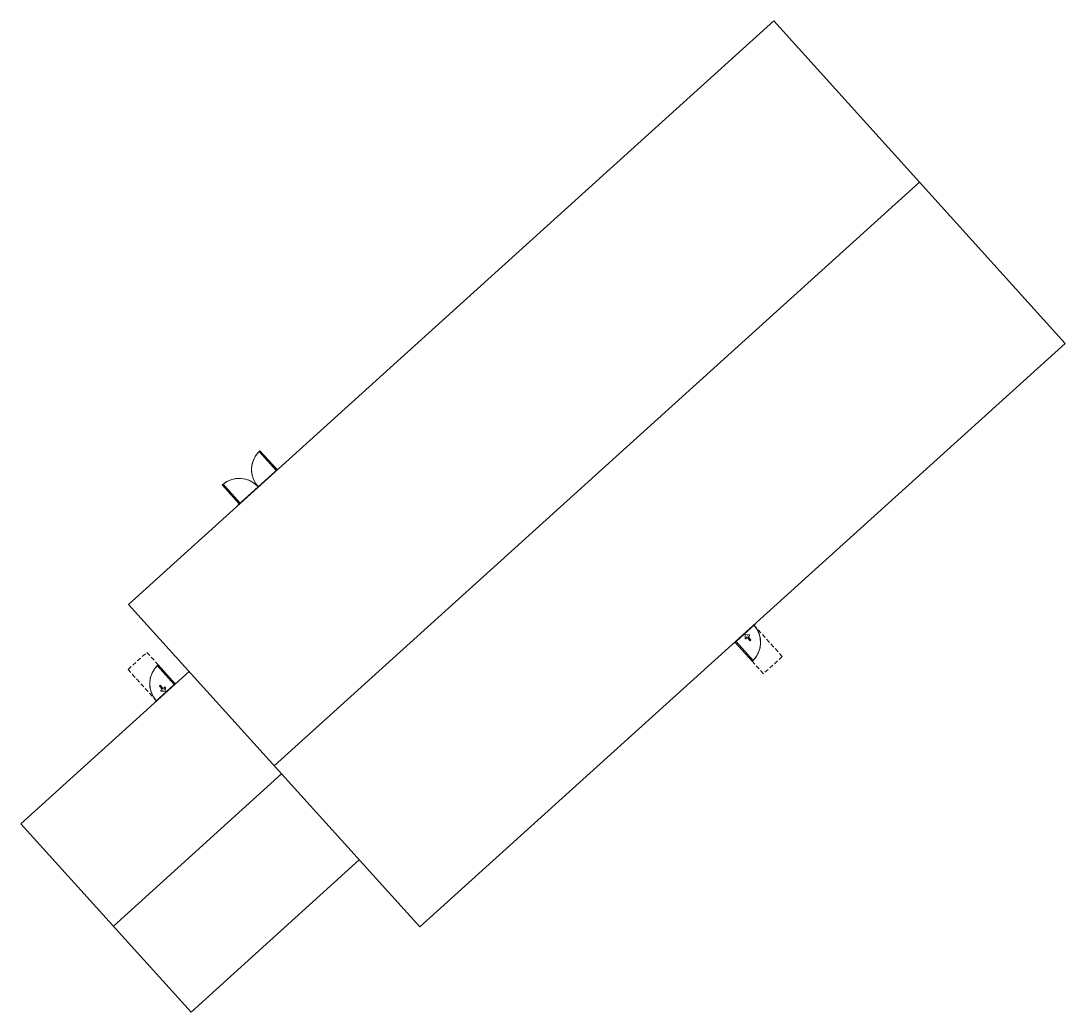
# Model space of a CAD drawing. Header units: inches. Extents: x -1600 to -127, y -484 to 913.
import ezdxf

# ---------------------------------------------------------------- set-up
doc = ezdxf.new("R2010")
doc.units = ezdxf.units.IN
doc.header["$MEASUREMENT"] = 0
doc.linetypes.add('ADA Clearance', pattern=[9, 6, -3])
for name, color, linetype, lineweight in [('A-DOOR', 31, 'Continuous', 15), ('A-DOOR-FRAM', 31, 'Continuous', 9), ('A-ROOF', 132, 'Continuous', 15)]:
    doc.layers.add(name, color=color, linetype=linetype, lineweight=lineweight)

# ---------------------------------------------------------------- blocks, each defined once
blk = doc.blocks.new('Door-Single-Lite_CE_ - WD Door-2_ HM Frame-LG Lite-5139092-ROOF')
at = {"layer": 'A-DOOR', "linetype": 'ADA Clearance', "lineweight": 9}
for p, q in [((-18, 68), (18, 68)), ((-18, 8), (-18, 68)), ((18, 68), (18, 44.5)), ((-3, 15.4), (-4.2, 14.1)), ((-3, 15.4), (-0.9, 13.2)), ((-0.9, 21), (-0.9, 13.2)), ((0.9, 21), (-0.9, 21)), ((0.9, 21), (0.9, 13.2)), ((3, 15.4), (0.9, 13.2)), ((3, 15.4), (4.2, 14.1)), ((-4.2, 14.1), (0, 9.9)), ((4.2, 14.1), (0, 9.9)), ((18, 8.5), (18, 8))]:
    blk.add_line(p, q, dxfattribs=at)
at = {"layer": 'A-DOOR'}
for p, q in [((18, 44.5), (16.2, 44.5)), ((16.2, 44.5), (16.2, 8.5)), ((18, 8.5), (18, 44.5)), ((16.2, 8.5), (18, 8.5))]:
    blk.add_line(p, q, dxfattribs=at)
at = {"layer": 'A-DOOR', "lineweight": 9}
for start, end in [(92.7933, 179.9988), (90, 179.4226)]:
    blk.add_arc((18, 8.5), 36, start, end, dxfattribs=at)
at = {"layer": 'A-DOOR-FRAM'}
for p, q in [((-20, 8.5), (16.2, 8.5)), ((-20, 8), (-20, 8.5)), ((18, 8.5), (20, 8.5)), ((20, 8.5), (20, 8))]:
    blk.add_line(p, q, dxfattribs=at)
blk = doc.blocks.new('Door-Double-Lite_CE_ - WD Door-2_ WD Frame-SM Lite-5144196-ROOF')
at = {"layer": 'A-DOOR'}
for p, q in [((-36, 44.5), (-36, 8.5)), ((-34.2, 44.5), (-36, 44.5)), ((-34.2, 8.5), (-34.2, 44.5)), ((36, 44.5), (34.2, 44.5)), ((34.2, 44.5), (34.2, 8.5)), ((36, 8.5), (36, 44.5)), ((-36, 8.5), (-34.2, 8.5)), ((34.2, 8.5), (36, 8.5))]:
    blk.add_line(p, q, dxfattribs=at)
at = {"layer": 'A-DOOR', "lineweight": 9}
for p, q in [((-36, 8.2), (-36, 44.5)), ((36, 8.2), (36, 44.5))]:
    blk.add_line(p, q, dxfattribs=at)
for centre, start, end in [((-36, 8.5), 359.5, 90), ((-36, 8.5), 0.0012, 87.2067), ((36, 8.5), 90, 180.5), ((36, 8.5), 92.7843, 179.9988)]:
    blk.add_arc(centre, 36, start, end, dxfattribs=at)
at = {"layer": 'A-DOOR-FRAM'}
for p, q in [((-38, 8.5), (38, 8.5)), ((-38, 8), (-38, 8.5)), ((38, 8.5), (38, 8))]:
    blk.add_line(p, q, dxfattribs=at)

msp = doc.modelspace()

# ---------------------------------------------------------------- linework, layer by layer
at = {"layer": 'A-ROOF'}
for p, q in [((-538.3, 913.2), (-1448.5, 90.3)), ((-127.2, 458.5), (-538.3, 913.2)), ((-1242.9, -137), (-332.8, 685.9)), ((-1037.4, -364.4), (-127.2, 458.5)), ((-1448.5, 90.3), (-1037.4, -364.4)), ((-1363, -4.3), (-1600.3, -218.9)), ((-1469.9, -363.2), (-1232.5, -148.6)), ((-1600.3, -218.9), (-1360.2, -484.4)), ((-1360.2, -484.4), (-1122.9, -269.8))]:
    msp.add_line(p, q, dxfattribs=at)

# ---------------------------------------------------------------- block references
at = {"layer": 'A-DOOR', "rotation": 42.11741506891953}
msp.add_blockref('Door-Double-Lite_CE_ - WD Door-2_ WD Frame-SM Lite-5144196-ROOF', (-1259.9, 250), dxfattribs=at)
at = {"layer": 'A-DOOR', "lineweight": 9}
for p, rotation in [((-585.1, 55.3), 222.1174150689197), ((-1390.2, -39.7), 42.11741506891953)]:
    msp.add_blockref('Door-Single-Lite_CE_ - WD Door-2_ HM Frame-LG Lite-5139092-ROOF', p, dxfattribs=dict(at, rotation=rotation))

doc.saveas('drawing.dxf')
